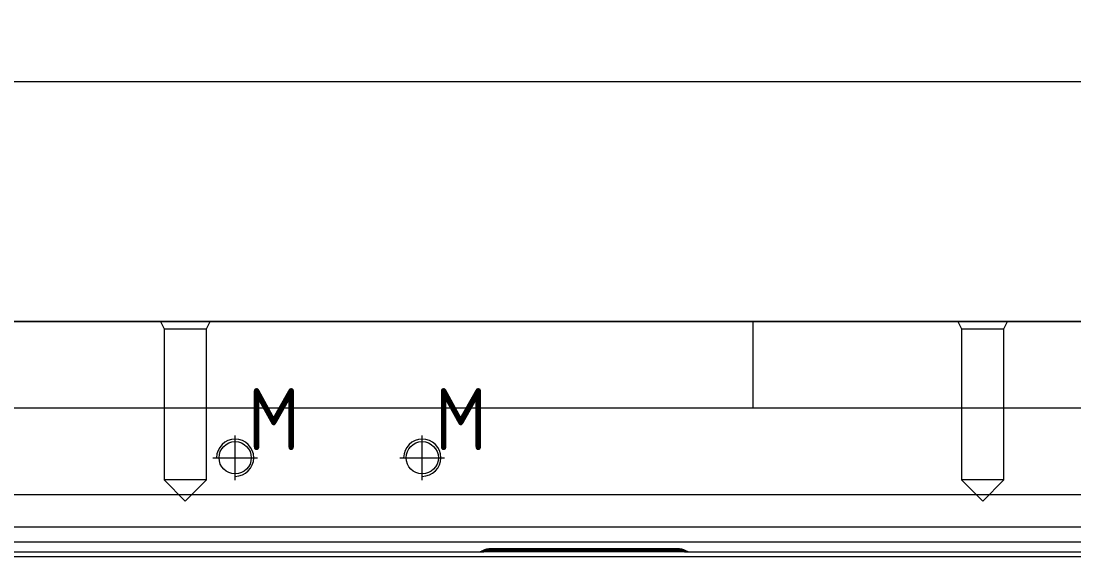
# Model space of a CAD drawing. Header units: millimetres. Extents: x 20884 to 21894, y 60571 to 61138.
# Drawn here: x 21119.2 to 21289.1, y 61011.2 to 61097.6 of the extents above; entities that cross this region are included whole.
import ezdxf

# ---------------------------------------------------------------- set-up
doc = ezdxf.new("R2010")
doc.units = ezdxf.units.MM
doc.linetypes.add('CENTER', pattern=[0])
doc.linetypes.add('DASHED', pattern=[0])
doc.layers.add('dim', color=4, linetype='Continuous')
doc.layers.add('PUNCH', color=2, linetype='Continuous')
doc.layers.add('dim_temp', color=161, linetype='Continuous', lineweight=9)
doc.styles.add('_PUG_ERP', font='txt')
doc.styles.add('gbenor', font='gbenor.shx', dxfattribs={"bigfont": 'gbcbig'})
doc.dimstyles.new('_PUG_ERP', dxfattribs={"dimtxt": 8, "dimasz": 1.5, "dimexe": 0.5, "dimexo": 0.5, "dimgap": 0.5, "dimtad": 1, "dimtxsty": '_PUG_ERP', "dimblk": 'CLOSEDBLANK', "dimcen": 0, "dimclrd": 4, "dimclre": 4, "dimclrt": 3, "dimazin": 3, "dimtfac": 1, "dimtmove": 0, "dimatfit": 3, "dimldrblk": 'CLOSEDBLANK', "dimlwd": 9, "dimlwe": 9})

# ---------------------------------------------------------------- blocks, each defined once
blk = doc.blocks.new('*D1266')
at = {"layer": 'Defpoints', "color": 0}
for p in [(21699.46, 61087.86), (20923.46, 61049.17), (21699.46, 61049.17)]:
    blk.add_point(p, dxfattribs=at)
at = {"layer": 'dim_temp', "color": 4, "lineweight": 9}
for p, q in [((20923.46, 61049.67), (20923.46, 61088.36)), ((20924.96, 61087.86), (21697.96, 61087.86)), ((21699.46, 61049.67), (21699.46, 61088.36))]:
    blk.add_line(p, q, dxfattribs=at)
at = {"layer": 'dim_temp', "color": 3, "lineweight": 18, "insert": (21311.46, 61092.36), "char_height": 8, "attachment_point": 5, "style": '_PUG_ERP'}
blk.add_mtext('776', dxfattribs=at)
blk = doc.blocks.new('_ClosedBlank')

msp = doc.modelspace()

# ---------------------------------------------------------------- linework, layer by layer
at = {"layer": 'dim', "color": 252, "lineweight": 18}
msp.add_lwpolyline([(21699.461, 61049.172), (21699.461, 61011.172), (20923.461, 61011.172), (20923.461, 61049.172)], close=True, dxfattribs=at)
at = {"layer": 'PUNCH', "color": 151, "linetype": 'Continuous', "lineweight": 18}
for p, q in [((21427.261, 61049.172), (20968.261, 61049.172)), ((20928.461, 61013.61), (21694.38, 61013.61)), ((20928.461, 61011.991), (21193.293, 61011.991)), ((21193.307, 61011.991), (21193.304, 61011.992)), ((21193.321, 61011.993), (21193.335, 61011.994)), ((21194.827, 61012.035), (21225.295, 61012.035)), ((21226.817, 61011.992), (21226.813, 61011.991)), ((21226.815, 61011.991), (21433.308, 61011.991))]:
    msp.add_line(p, q, dxfattribs=at)
at = {"layer": 'PUNCH', "color": 5, "linetype": 'DASHED', "lineweight": 13, "ltscale": 0.696889}
for p, q in [((21141.711, 61049.172), (21142.308, 61047.978)), ((21149.114, 61047.978), (21149.711, 61049.172)), ((21270.361, 61049.172), (21270.958, 61047.978)), ((21277.764, 61047.978), (21278.361, 61049.172)), ((21142.308, 61047.978), (21142.308, 61023.592)), ((21142.308, 61047.978), (21145.711, 61047.978)), ((21145.711, 61047.978), (21149.114, 61047.978)), ((21149.114, 61023.592), (21149.114, 61047.978)), ((21270.958, 61047.978), (21270.958, 61023.592)), ((21270.958, 61047.978), (21274.361, 61047.978)), ((21274.361, 61047.978), (21277.764, 61047.978)), ((21277.764, 61023.592), (21277.764, 61047.978)), ((21142.308, 61023.592), (21145.711, 61020.189)), ((21149.114, 61023.592), (21142.308, 61023.592)), ((21145.711, 61020.189), (21149.114, 61023.592)), ((21270.958, 61023.592), (21274.361, 61020.189)), ((21277.764, 61023.592), (21270.958, 61023.592)), ((21274.361, 61020.189), (21277.764, 61023.592))]:
    msp.add_line(p, q, dxfattribs=at)
at = {"layer": 'PUNCH', "color": 2, "linetype": 'DASHED', "lineweight": 13, "ltscale": 0.696889}
for p, q in [((21237.261, 61049.172), (21237.261, 61035.172)), ((21694.38, 61035.172), (20928.461, 61035.172)), ((21694.38, 61021.172), (20928.461, 61021.172))]:
    msp.add_line(p, q, dxfattribs=at)
at = {"layer": 'PUNCH', "color": 1, "linetype": 'CENTER', "lineweight": 18, "ltscale": 0.696889}
for p, q in [((21153.761, 61023.572), (21153.761, 61030.772)), ((21183.942, 61023.572), (21183.942, 61030.772)), ((21150.161, 61027.172), (21157.361, 61027.172)), ((21180.342, 61027.172), (21187.542, 61027.172))]:
    msp.add_line(p, q, dxfattribs=at)
at = {"layer": 'PUNCH', "color": 155, "linetype": 'DASHED', "lineweight": 13, "ltscale": 0.696889}
for p, q in [((21694.38, 61015.991), (20928.461, 61015.991)), ((21193.687, 61012.155), (21193.687, 61012.129)), ((21194.827, 61012.457), (21194.827, 61012.395)), ((21194.827, 61012.457), (21225.295, 61012.457)), ((21194.827, 61012.457), (21194.827, 61012.205)), ((21194.827, 61012.205), (21225.295, 61012.205)), ((21225.295, 61012.459), (21225.295, 61012.457)), ((21225.295, 61012.395), (21225.295, 61012.457)), ((21225.295, 61012.205), (21225.295, 61012.035)), ((21226.435, 61012.155), (21226.435, 61012.157)), ((21226.435, 61012.129), (21226.435, 61012.155))]:
    msp.add_line(p, q, dxfattribs=at)
at = {"layer": 'PUNCH', "color": 151, "linetype": 'DASHED', "lineweight": 13, "ltscale": 0.696889}
for p, q in [((21225.295, 61012.459), (21194.827, 61012.459)), ((21225.295, 61012.395), (21194.827, 61012.395)), ((21226.435, 61012.157), (21226.435, 61012.157)), ((21226.791, 61011.994), (21226.791, 61011.994))]:
    msp.add_line(p, q, dxfattribs=at)
at = {"layer": 'PUNCH', "color": 155, "linetype": 'Continuous', "lineweight": 18}
for q in [(21194.827, 61012.036), (21225.295, 61012.035)]:
    msp.add_line((21225.295, 61012.036), q, dxfattribs=at)
for points in [[(20928.461, 61011.997), (21193.306, 61011.997)], [(21194.827, 61012.036), (21194.792, 61012.036), (21194.756, 61012.036), (21194.721, 61012.036), (21194.686, 61012.036), (21194.65, 61012.036), (21194.615, 61012.036), (21194.58, 61012.036), (21194.545, 61012.035), (21194.509, 61012.035), (21194.474, 61012.035), (21194.439, 61012.034), (21194.405, 61012.034), (21194.37, 61012.034), (21194.335, 61012.033), (21194.301, 61012.033), (21194.267, 61012.032), (21194.232, 61012.032), (21194.199, 61012.031), (21194.165, 61012.031), (21194.131, 61012.03), (21194.098, 61012.029), (21194.065, 61012.029), (21194.033, 61012.028), (21194, 61012.027), (21193.968, 61012.026), (21193.936, 61012.026), (21193.905, 61012.025), (21193.874, 61012.024), (21193.843, 61012.023), (21193.813, 61012.022), (21193.783, 61012.021), (21193.753, 61012.02), (21193.724, 61012.019), (21193.695, 61012.018), (21193.667, 61012.017), (21193.639, 61012.016), (21193.612, 61012.015), (21193.585, 61012.013), (21193.558, 61012.012), (21193.533, 61012.011), (21193.507, 61012.01), (21193.482, 61012.008), (21193.458, 61012.007), (21193.435, 61012.006), (21193.412, 61012.004), (21193.389, 61012.003), (21193.367, 61012.001), (21193.346, 61012), (21193.326, 61011.998), (21193.306, 61011.997)], [(21226.816, 61011.997), (21226.797, 61011.998), (21226.776, 61012), (21226.755, 61012.001), (21226.734, 61012.003), (21226.712, 61012.004), (21226.689, 61012.006), (21226.665, 61012.007), (21226.641, 61012.008), (21226.616, 61012.01), (21226.59, 61012.011), (21226.564, 61012.012), (21226.537, 61012.013), (21226.51, 61012.015), (21226.483, 61012.016), (21226.455, 61012.017), (21226.427, 61012.018), (21226.398, 61012.019), (21226.369, 61012.02), (21226.339, 61012.021), (21226.309, 61012.022), (21226.279, 61012.023), (21226.248, 61012.024), (21226.217, 61012.025), (21226.185, 61012.026), (21226.153, 61012.026), (21226.121, 61012.027), (21226.088, 61012.028), (21226.056, 61012.029), (21226.023, 61012.029), (21225.99, 61012.03), (21225.956, 61012.031), (21225.923, 61012.031), (21225.889, 61012.032), (21225.855, 61012.032), (21225.821, 61012.033), (21225.787, 61012.033), (21225.753, 61012.034), (21225.718, 61012.034), (21225.684, 61012.034), (21225.649, 61012.035), (21225.614, 61012.035), (21225.578, 61012.035), (21225.543, 61012.036), (21225.508, 61012.036), (21225.473, 61012.036), (21225.437, 61012.036), (21225.402, 61012.036), (21225.366, 61012.036), (21225.331, 61012.036), (21225.295, 61012.036)], [(21226.816, 61011.997), (21433.306, 61011.997)]]:
    msp.add_lwpolyline(points, dxfattribs=at)
at = {"layer": 'PUNCH', "color": 151, "linetype": 'Continuous', "lineweight": 18}
for points in [[(21193.305, 61011.992), (21193.305, 61011.992), (21193.305, 61011.992), (21193.305, 61011.992), (21193.305, 61011.992), (21193.305, 61011.992), (21193.305, 61011.992), (21193.304, 61011.992), (21193.304, 61011.992), (21193.304, 61011.992), (21193.304, 61011.992), (21193.304, 61011.992), (21193.304, 61011.992), (21193.304, 61011.992), (21193.304, 61011.992), (21193.304, 61011.992), (21193.304, 61011.992), (21193.304, 61011.993), (21193.304, 61011.993), (21193.303, 61011.993), (21193.303, 61011.993), (21193.303, 61011.993), (21193.303, 61011.993), (21193.303, 61011.993), (21193.303, 61011.993), (21193.303, 61011.993), (21193.303, 61011.993), (21193.303, 61011.994), (21193.303, 61011.994), (21193.304, 61011.994), (21193.304, 61011.994), (21193.304, 61011.994), (21193.304, 61011.994), (21193.304, 61011.994), (21193.304, 61011.994), (21193.304, 61011.994), (21193.304, 61011.995), (21193.304, 61011.995), (21193.304, 61011.995), (21193.304, 61011.995), (21193.304, 61011.995), (21193.304, 61011.995), (21193.305, 61011.995), (21193.305, 61011.996), (21193.305, 61011.996), (21193.305, 61011.996), (21193.305, 61011.996), (21193.305, 61011.996), (21193.306, 61011.996), (21193.306, 61011.997), (21193.306, 61011.997)], [(21193.331, 61011.994), (21193.33, 61011.994), (21193.33, 61011.994), (21193.329, 61011.994), (21193.329, 61011.994), (21193.328, 61011.994), (21193.328, 61011.993), (21193.327, 61011.993), (21193.326, 61011.993), (21193.326, 61011.993), (21193.325, 61011.993), (21193.325, 61011.993), (21193.324, 61011.993), (21193.324, 61011.993), (21193.323, 61011.993), (21193.323, 61011.993), (21193.322, 61011.993), (21193.321, 61011.993), (21193.321, 61011.993), (21193.32, 61011.993), (21193.32, 61011.993), (21193.319, 61011.993), (21193.319, 61011.993), (21193.318, 61011.993), (21193.318, 61011.993), (21193.317, 61011.993), (21193.316, 61011.992), (21193.316, 61011.992), (21193.315, 61011.992), (21193.315, 61011.992), (21193.314, 61011.992), (21193.314, 61011.992), (21193.313, 61011.992), (21193.312, 61011.992), (21193.312, 61011.992), (21193.311, 61011.992), (21193.311, 61011.992), (21193.31, 61011.992), (21193.31, 61011.992), (21193.309, 61011.992), (21193.309, 61011.992), (21193.308, 61011.992), (21193.307, 61011.992), (21193.307, 61011.992), (21193.306, 61011.992), (21193.306, 61011.992), (21193.305, 61011.992), (21193.305, 61011.992), (21193.304, 61011.992), (21193.304, 61011.991), (21193.303, 61011.991)], [(21193.331, 61011.994), (21193.343, 61011.995), (21193.356, 61011.996), (21193.371, 61011.997), (21193.387, 61011.999), (21193.405, 61012), (21193.424, 61012.002), (21193.444, 61012.003), (21193.464, 61012.004), (21193.486, 61012.006), (21193.509, 61012.007), (21193.533, 61012.008), (21193.558, 61012.01), (21193.583, 61012.011), (21193.609, 61012.012), (21193.636, 61012.013), (21193.664, 61012.015), (21193.692, 61012.016), (21193.721, 61012.017), (21193.75, 61012.018), (21193.78, 61012.019), (21193.811, 61012.02), (21193.842, 61012.021), (21193.873, 61012.022), (21193.905, 61012.023), (21193.938, 61012.024), (21193.97, 61012.025), (21194.004, 61012.026), (21194.037, 61012.026), (21194.071, 61012.027), (21194.105, 61012.028), (21194.139, 61012.029), (21194.174, 61012.029), (21194.209, 61012.03), (21194.244, 61012.03), (21194.28, 61012.031), (21194.315, 61012.031), (21194.351, 61012.032), (21194.387, 61012.032), (21194.423, 61012.033), (21194.459, 61012.033), (21194.496, 61012.034), (21194.532, 61012.034), (21194.569, 61012.034), (21194.606, 61012.034), (21194.642, 61012.035), (21194.679, 61012.035), (21194.716, 61012.035), (21194.753, 61012.035), (21194.79, 61012.035), (21194.827, 61012.035)], [(21225.295, 61012.035), (21225.332, 61012.035), (21225.369, 61012.035), (21225.406, 61012.035), (21225.443, 61012.035), (21225.48, 61012.035), (21225.517, 61012.034), (21225.554, 61012.034), (21225.59, 61012.034), (21225.627, 61012.034), (21225.663, 61012.033), (21225.7, 61012.033), (21225.736, 61012.032), (21225.772, 61012.032), (21225.807, 61012.032), (21225.843, 61012.031), (21225.879, 61012.03), (21225.914, 61012.03), (21225.949, 61012.029), (21225.983, 61012.029), (21226.018, 61012.028), (21226.052, 61012.027), (21226.086, 61012.026), (21226.119, 61012.026), (21226.152, 61012.025), (21226.185, 61012.024), (21226.217, 61012.023), (21226.249, 61012.022), (21226.281, 61012.021), (21226.312, 61012.02), (21226.342, 61012.019), (21226.372, 61012.018), (21226.401, 61012.017), (21226.43, 61012.016), (21226.458, 61012.015), (21226.486, 61012.013), (21226.513, 61012.012), (21226.539, 61012.011), (21226.564, 61012.01), (21226.589, 61012.008), (21226.613, 61012.007), (21226.636, 61012.006), (21226.658, 61012.004), (21226.679, 61012.003), (21226.698, 61012.002), (21226.717, 61012), (21226.735, 61011.999), (21226.751, 61011.997), (21226.766, 61011.996), (21226.779, 61011.995), (21226.791, 61011.994)], [(21226.791, 61011.994), (21226.792, 61011.994), (21226.792, 61011.994), (21226.793, 61011.994), (21226.793, 61011.994), (21226.793, 61011.993), (21226.794, 61011.993), (21226.794, 61011.993), (21226.795, 61011.993), (21226.795, 61011.993), (21226.796, 61011.993), (21226.796, 61011.993), (21226.797, 61011.993), (21226.797, 61011.993), (21226.798, 61011.993), (21226.798, 61011.993), (21226.798, 61011.993), (21226.799, 61011.993), (21226.799, 61011.993), (21226.8, 61011.993), (21226.8, 61011.993), (21226.801, 61011.993), (21226.801, 61011.993), (21226.802, 61011.993), (21226.802, 61011.993), (21226.802, 61011.993), (21226.803, 61011.993), (21226.803, 61011.992), (21226.804, 61011.992), (21226.804, 61011.992), (21226.805, 61011.992), (21226.805, 61011.992), (21226.806, 61011.992), (21226.806, 61011.992), (21226.806, 61011.992), (21226.807, 61011.992), (21226.807, 61011.992), (21226.808, 61011.992), (21226.808, 61011.992), (21226.809, 61011.992), (21226.809, 61011.992), (21226.81, 61011.992), (21226.81, 61011.992), (21226.81, 61011.992), (21226.811, 61011.992), (21226.811, 61011.992), (21226.812, 61011.992), (21226.812, 61011.992), (21226.813, 61011.992), (21226.813, 61011.991), (21226.813, 61011.991)], [(21226.816, 61011.997), (21226.817, 61011.997), (21226.817, 61011.996), (21226.817, 61011.996), (21226.817, 61011.996), (21226.817, 61011.996), (21226.817, 61011.996), (21226.817, 61011.996), (21226.818, 61011.995), (21226.818, 61011.995), (21226.818, 61011.995), (21226.818, 61011.995), (21226.818, 61011.995), (21226.818, 61011.995), (21226.818, 61011.995), (21226.818, 61011.994), (21226.818, 61011.994), (21226.819, 61011.994), (21226.819, 61011.994), (21226.819, 61011.994), (21226.819, 61011.994), (21226.819, 61011.994), (21226.819, 61011.994), (21226.819, 61011.993), (21226.819, 61011.993), (21226.819, 61011.993), (21226.819, 61011.993), (21226.819, 61011.993), (21226.819, 61011.993), (21226.819, 61011.993), (21226.819, 61011.993), (21226.819, 61011.993), (21226.819, 61011.993), (21226.819, 61011.992), (21226.819, 61011.992), (21226.819, 61011.992), (21226.818, 61011.992), (21226.818, 61011.992), (21226.818, 61011.992), (21226.818, 61011.992), (21226.818, 61011.992), (21226.818, 61011.992), (21226.818, 61011.992), (21226.818, 61011.992), (21226.818, 61011.992), (21226.818, 61011.992), (21226.817, 61011.992), (21226.817, 61011.992), (21226.817, 61011.992), (21226.817, 61011.992), (21226.817, 61011.992)]]:
    msp.add_lwpolyline(points, dxfattribs=at)
at = {"layer": 'PUNCH', "color": 151, "linetype": 'DASHED', "lineweight": 13, "ltscale": 0.696889}
for points in [[(21193.329, 61012.007), (21193.328, 61012.007), (21193.328, 61012.006), (21193.328, 61012.005), (21193.327, 61012.005), (21193.327, 61012.004), (21193.327, 61012.004), (21193.326, 61012.003), (21193.326, 61012.003), (21193.325, 61012.002), (21193.325, 61012.002), (21193.325, 61012.001), (21193.324, 61012.001), (21193.324, 61012), (21193.324, 61012), (21193.323, 61011.999), (21193.323, 61011.999), (21193.322, 61011.998), (21193.322, 61011.998), (21193.321, 61011.998), (21193.321, 61011.997), (21193.321, 61011.997), (21193.32, 61011.997), (21193.32, 61011.996), (21193.319, 61011.996), (21193.319, 61011.995), (21193.319, 61011.995), (21193.318, 61011.995), (21193.318, 61011.995), (21193.317, 61011.994), (21193.317, 61011.994), (21193.316, 61011.994), (21193.316, 61011.994), (21193.315, 61011.993), (21193.315, 61011.993), (21193.315, 61011.993), (21193.314, 61011.993), (21193.314, 61011.993), (21193.313, 61011.992), (21193.313, 61011.992), (21193.312, 61011.992), (21193.312, 61011.992), (21193.311, 61011.992), (21193.311, 61011.992), (21193.31, 61011.992), (21193.31, 61011.992), (21193.309, 61011.991), (21193.309, 61011.991), (21193.308, 61011.991), (21193.308, 61011.991), (21193.307, 61011.991)], [(21193.331, 61012.008), (21193.338, 61012.01), (21193.346, 61012.011), (21193.354, 61012.013), (21193.362, 61012.015), (21193.37, 61012.017), (21193.377, 61012.019), (21193.385, 61012.021), (21193.393, 61012.023), (21193.401, 61012.025), (21193.408, 61012.027), (21193.416, 61012.029), (21193.424, 61012.032), (21193.432, 61012.034), (21193.439, 61012.036), (21193.447, 61012.038), (21193.455, 61012.04), (21193.462, 61012.043), (21193.47, 61012.045), (21193.478, 61012.047), (21193.485, 61012.05), (21193.493, 61012.052), (21193.501, 61012.055), (21193.508, 61012.057), (21193.516, 61012.06), (21193.523, 61012.062), (21193.531, 61012.065), (21193.539, 61012.067), (21193.546, 61012.07), (21193.554, 61012.073), (21193.561, 61012.075), (21193.569, 61012.078), (21193.576, 61012.081), (21193.584, 61012.084), (21193.591, 61012.086), (21193.599, 61012.089), (21193.606, 61012.092), (21193.614, 61012.095), (21193.621, 61012.098), (21193.628, 61012.101), (21193.636, 61012.104), (21193.643, 61012.107), (21193.651, 61012.11), (21193.658, 61012.113), (21193.665, 61012.116), (21193.673, 61012.119), (21193.68, 61012.122), (21193.687, 61012.126), (21193.695, 61012.129), (21193.702, 61012.132), (21193.709, 61012.135)], [(21193.709, 61012.135), (21193.702, 61012.131), (21193.695, 61012.126), (21193.688, 61012.121), (21193.682, 61012.117), (21193.675, 61012.113), (21193.668, 61012.108), (21193.66, 61012.104), (21193.653, 61012.1), (21193.646, 61012.096), (21193.639, 61012.092), (21193.632, 61012.088), (21193.625, 61012.084), (21193.617, 61012.08), (21193.61, 61012.076), (21193.603, 61012.072), (21193.595, 61012.069), (21193.588, 61012.065), (21193.581, 61012.062), (21193.573, 61012.059), (21193.566, 61012.055), (21193.558, 61012.052), (21193.551, 61012.049), (21193.543, 61012.046), (21193.535, 61012.043), (21193.528, 61012.04), (21193.52, 61012.037), (21193.512, 61012.035), (21193.505, 61012.032), (21193.497, 61012.029), (21193.489, 61012.027), (21193.482, 61012.024), (21193.474, 61012.022), (21193.466, 61012.02), (21193.458, 61012.018), (21193.45, 61012.015), (21193.442, 61012.013), (21193.435, 61012.012), (21193.427, 61012.01), (21193.419, 61012.008), (21193.411, 61012.006), (21193.403, 61012.005), (21193.395, 61012.003), (21193.387, 61012.002), (21193.379, 61012), (21193.371, 61011.999), (21193.363, 61011.998), (21193.355, 61011.997), (21193.347, 61011.996), (21193.339, 61011.995), (21193.331, 61011.994)], [(21193.332, 61012.007), (21193.332, 61012.007), (21193.332, 61012.008), (21193.332, 61012.008), (21193.333, 61012.008), (21193.333, 61012.008), (21193.333, 61012.008), (21193.333, 61012.009), (21193.334, 61012.009), (21193.334, 61012.009), (21193.334, 61012.009), (21193.334, 61012.009), (21193.335, 61012.01), (21193.335, 61012.01), (21193.335, 61012.01), (21193.336, 61012.01), (21193.336, 61012.011), (21193.337, 61012.011), (21193.337, 61012.011), (21193.337, 61012.011), (21193.338, 61012.011), (21193.338, 61012.012), (21193.339, 61012.012), (21193.339, 61012.012), (21193.34, 61012.012), (21193.34, 61012.012), (21193.341, 61012.013), (21193.341, 61012.013), (21193.342, 61012.013), (21193.343, 61012.013), (21193.343, 61012.014), (21193.344, 61012.014), (21193.344, 61012.014), (21193.345, 61012.014), (21193.346, 61012.014), (21193.346, 61012.015), (21193.347, 61012.015), (21193.348, 61012.015), (21193.348, 61012.015), (21193.349, 61012.016), (21193.35, 61012.016), (21193.35, 61012.016), (21193.351, 61012.016), (21193.352, 61012.016), (21193.353, 61012.017), (21193.353, 61012.017), (21193.354, 61012.017), (21193.355, 61012.017), (21193.356, 61012.018), (21193.357, 61012.018), (21193.357, 61012.018)], [(21193.392, 61012.028), (21193.391, 61012.028), (21193.39, 61012.028), (21193.389, 61012.028), (21193.389, 61012.027), (21193.388, 61012.027), (21193.387, 61012.027), (21193.387, 61012.027), (21193.386, 61012.027), (21193.385, 61012.026), (21193.385, 61012.026), (21193.384, 61012.026), (21193.383, 61012.026), (21193.383, 61012.026), (21193.382, 61012.025), (21193.381, 61012.025), (21193.381, 61012.025), (21193.38, 61012.025), (21193.379, 61012.025), (21193.379, 61012.024), (21193.378, 61012.024), (21193.377, 61012.024), (21193.377, 61012.024), (21193.376, 61012.024), (21193.375, 61012.023), (21193.374, 61012.023), (21193.374, 61012.023), (21193.373, 61012.023), (21193.372, 61012.022), (21193.372, 61012.022), (21193.371, 61012.022), (21193.37, 61012.022), (21193.37, 61012.022), (21193.369, 61012.021), (21193.368, 61012.021), (21193.368, 61012.021), (21193.367, 61012.021), (21193.366, 61012.021), (21193.366, 61012.02), (21193.365, 61012.02), (21193.364, 61012.02), (21193.364, 61012.02), (21193.363, 61012.02), (21193.362, 61012.019), (21193.361, 61012.019), (21193.361, 61012.019), (21193.36, 61012.019), (21193.359, 61012.019), (21193.359, 61012.018), (21193.358, 61012.018), (21193.357, 61012.018)], [(21193.688, 61012.157), (21193.683, 61012.155), (21193.679, 61012.152), (21193.674, 61012.15), (21193.67, 61012.147), (21193.665, 61012.145), (21193.661, 61012.142), (21193.656, 61012.14), (21193.652, 61012.137), (21193.647, 61012.135), (21193.642, 61012.132), (21193.638, 61012.13), (21193.633, 61012.128), (21193.629, 61012.125), (21193.624, 61012.123), (21193.62, 61012.121), (21193.615, 61012.118), (21193.61, 61012.116), (21193.606, 61012.114), (21193.601, 61012.112), (21193.597, 61012.109), (21193.592, 61012.107), (21193.587, 61012.105), (21193.583, 61012.103), (21193.578, 61012.1), (21193.573, 61012.098), (21193.569, 61012.096), (21193.564, 61012.094), (21193.559, 61012.092), (21193.554, 61012.09), (21193.55, 61012.088), (21193.545, 61012.086), (21193.54, 61012.084), (21193.536, 61012.082), (21193.531, 61012.08), (21193.526, 61012.078), (21193.521, 61012.076), (21193.517, 61012.074), (21193.512, 61012.072), (21193.507, 61012.07), (21193.502, 61012.068), (21193.498, 61012.066), (21193.493, 61012.064), (21193.488, 61012.062), (21193.483, 61012.06), (21193.478, 61012.058), (21193.474, 61012.057), (21193.469, 61012.055), (21193.464, 61012.053), (21193.459, 61012.051), (21193.454, 61012.049)], [(21193.687, 61012.129), (21193.701, 61012.136), (21193.715, 61012.142), (21193.73, 61012.149), (21193.745, 61012.156), (21193.761, 61012.163), (21193.776, 61012.17), (21193.793, 61012.177), (21193.809, 61012.184), (21193.826, 61012.192), (21193.844, 61012.199), (21193.862, 61012.206), (21193.88, 61012.213), (21193.898, 61012.22), (21193.918, 61012.228), (21193.937, 61012.235), (21193.957, 61012.242), (21193.978, 61012.25), (21193.998, 61012.257), (21194.019, 61012.264), (21194.041, 61012.271), (21194.063, 61012.278), (21194.085, 61012.284), (21194.107, 61012.291), (21194.13, 61012.298), (21194.153, 61012.304), (21194.177, 61012.311), (21194.201, 61012.317), (21194.225, 61012.323), (21194.25, 61012.329), (21194.275, 61012.334), (21194.301, 61012.34), (21194.327, 61012.345), (21194.353, 61012.35), (21194.379, 61012.355), (21194.406, 61012.36), (21194.433, 61012.364), (21194.46, 61012.368), (21194.487, 61012.372), (21194.514, 61012.376), (21194.542, 61012.379), (21194.57, 61012.382), (21194.598, 61012.384), (21194.626, 61012.387), (21194.654, 61012.389), (21194.682, 61012.391), (21194.711, 61012.392), (21194.74, 61012.393), (21194.769, 61012.394), (21194.798, 61012.395), (21194.827, 61012.395)], [(21194.827, 61012.459), (21194.803, 61012.459), (21194.78, 61012.459), (21194.756, 61012.458), (21194.732, 61012.457), (21194.708, 61012.456), (21194.684, 61012.455), (21194.661, 61012.453), (21194.637, 61012.451), (21194.613, 61012.449), (21194.589, 61012.447), (21194.566, 61012.444), (21194.542, 61012.441), (21194.518, 61012.438), (21194.495, 61012.435), (21194.471, 61012.431), (21194.448, 61012.428), (21194.424, 61012.424), (21194.401, 61012.419), (21194.377, 61012.415), (21194.354, 61012.41), (21194.331, 61012.405), (21194.307, 61012.4), (21194.284, 61012.394), (21194.261, 61012.388), (21194.238, 61012.382), (21194.215, 61012.376), (21194.192, 61012.37), (21194.169, 61012.363), (21194.146, 61012.356), (21194.123, 61012.349), (21194.101, 61012.341), (21194.078, 61012.334), (21194.056, 61012.326), (21194.033, 61012.318), (21194.011, 61012.31), (21193.989, 61012.301), (21193.967, 61012.292), (21193.945, 61012.283), (21193.923, 61012.274), (21193.901, 61012.264), (21193.879, 61012.255), (21193.857, 61012.245), (21193.836, 61012.235), (21193.814, 61012.224), (21193.793, 61012.214), (21193.772, 61012.203), (21193.75, 61012.192), (21193.729, 61012.18), (21193.709, 61012.169), (21193.688, 61012.157)], [(21226.435, 61012.157), (21226.414, 61012.169), (21226.393, 61012.18), (21226.372, 61012.192), (21226.351, 61012.203), (21226.33, 61012.214), (21226.308, 61012.224), (21226.287, 61012.235), (21226.265, 61012.245), (21226.244, 61012.255), (21226.222, 61012.264), (21226.2, 61012.274), (21226.178, 61012.283), (21226.156, 61012.292), (21226.134, 61012.301), (21226.111, 61012.31), (21226.089, 61012.318), (21226.067, 61012.326), (21226.044, 61012.334), (21226.022, 61012.342), (21225.999, 61012.349), (21225.976, 61012.356), (21225.953, 61012.363), (21225.931, 61012.37), (21225.908, 61012.376), (21225.885, 61012.382), (21225.861, 61012.388), (21225.838, 61012.394), (21225.815, 61012.4), (21225.792, 61012.405), (21225.769, 61012.41), (21225.745, 61012.415), (21225.722, 61012.419), (21225.698, 61012.424), (21225.675, 61012.428), (21225.651, 61012.431), (21225.628, 61012.435), (21225.604, 61012.438), (21225.58, 61012.441), (21225.557, 61012.444), (21225.533, 61012.447), (21225.509, 61012.449), (21225.486, 61012.451), (21225.462, 61012.453), (21225.438, 61012.455), (21225.414, 61012.456), (21225.39, 61012.457), (21225.367, 61012.458), (21225.343, 61012.459), (21225.319, 61012.459), (21225.295, 61012.459)], [(21225.295, 61012.395), (21225.324, 61012.395), (21225.353, 61012.394), (21225.382, 61012.393), (21225.41, 61012.392), (21225.439, 61012.391), (21225.467, 61012.389), (21225.495, 61012.387), (21225.523, 61012.385), (21225.551, 61012.382), (21225.579, 61012.379), (21225.607, 61012.376), (21225.634, 61012.372), (21225.661, 61012.368), (21225.689, 61012.364), (21225.716, 61012.36), (21225.742, 61012.355), (21225.769, 61012.35), (21225.795, 61012.345), (21225.821, 61012.34), (21225.846, 61012.335), (21225.871, 61012.329), (21225.896, 61012.323), (21225.92, 61012.317), (21225.944, 61012.311), (21225.968, 61012.305), (21225.991, 61012.298), (21226.014, 61012.291), (21226.037, 61012.285), (21226.059, 61012.278), (21226.081, 61012.271), (21226.103, 61012.264), (21226.124, 61012.257), (21226.144, 61012.25), (21226.165, 61012.242), (21226.185, 61012.235), (21226.204, 61012.228), (21226.223, 61012.221), (21226.242, 61012.213), (21226.26, 61012.206), (21226.278, 61012.199), (21226.295, 61012.192), (21226.312, 61012.185), (21226.329, 61012.177), (21226.345, 61012.17), (21226.361, 61012.163), (21226.377, 61012.156), (21226.392, 61012.149), (21226.407, 61012.142), (21226.421, 61012.136), (21226.435, 61012.129)], [(21226.765, 61012.018), (21226.758, 61012.02), (21226.751, 61012.022), (21226.744, 61012.024), (21226.737, 61012.026), (21226.731, 61012.028), (21226.724, 61012.031), (21226.717, 61012.033), (21226.71, 61012.035), (21226.703, 61012.037), (21226.696, 61012.04), (21226.69, 61012.042), (21226.683, 61012.044), (21226.676, 61012.047), (21226.669, 61012.049), (21226.662, 61012.051), (21226.656, 61012.054), (21226.649, 61012.056), (21226.642, 61012.059), (21226.636, 61012.062), (21226.629, 61012.064), (21226.622, 61012.067), (21226.616, 61012.07), (21226.609, 61012.072), (21226.602, 61012.075), (21226.596, 61012.078), (21226.589, 61012.081), (21226.582, 61012.083), (21226.576, 61012.086), (21226.569, 61012.089), (21226.563, 61012.092), (21226.556, 61012.095), (21226.55, 61012.098), (21226.543, 61012.101), (21226.537, 61012.104), (21226.53, 61012.107), (21226.524, 61012.11), (21226.517, 61012.113), (21226.511, 61012.117), (21226.504, 61012.12), (21226.498, 61012.123), (21226.491, 61012.126), (21226.485, 61012.13), (21226.479, 61012.133), (21226.472, 61012.136), (21226.466, 61012.14), (21226.46, 61012.143), (21226.453, 61012.147), (21226.447, 61012.15), (21226.441, 61012.154), (21226.435, 61012.157)], [(21226.727, 61012.028), (21226.721, 61012.029), (21226.715, 61012.03), (21226.709, 61012.032), (21226.703, 61012.033), (21226.697, 61012.035), (21226.691, 61012.036), (21226.685, 61012.038), (21226.679, 61012.039), (21226.673, 61012.041), (21226.667, 61012.043), (21226.661, 61012.044), (21226.655, 61012.046), (21226.649, 61012.048), (21226.643, 61012.049), (21226.638, 61012.051), (21226.632, 61012.053), (21226.626, 61012.055), (21226.62, 61012.056), (21226.614, 61012.058), (21226.608, 61012.06), (21226.602, 61012.062), (21226.596, 61012.064), (21226.591, 61012.066), (21226.585, 61012.068), (21226.579, 61012.07), (21226.573, 61012.072), (21226.567, 61012.074), (21226.561, 61012.076), (21226.556, 61012.078), (21226.55, 61012.08), (21226.544, 61012.083), (21226.538, 61012.085), (21226.532, 61012.087), (21226.527, 61012.089), (21226.521, 61012.092), (21226.515, 61012.094), (21226.509, 61012.096), (21226.504, 61012.099), (21226.498, 61012.101), (21226.492, 61012.103), (21226.487, 61012.106), (21226.481, 61012.108), (21226.475, 61012.111), (21226.469, 61012.113), (21226.464, 61012.116), (21226.458, 61012.118), (21226.452, 61012.121), (21226.447, 61012.124), (21226.441, 61012.126), (21226.435, 61012.129)], [(21226.727, 61012.028), (21226.729, 61012.027), (21226.731, 61012.027), (21226.732, 61012.026), (21226.734, 61012.026), (21226.736, 61012.025), (21226.738, 61012.025), (21226.74, 61012.025), (21226.742, 61012.024), (21226.743, 61012.024), (21226.745, 61012.023), (21226.747, 61012.023), (21226.749, 61012.022), (21226.75, 61012.022), (21226.752, 61012.022), (21226.754, 61012.021), (21226.755, 61012.021), (21226.757, 61012.02), (21226.758, 61012.02), (21226.76, 61012.019), (21226.761, 61012.019), (21226.763, 61012.019), (21226.764, 61012.018), (21226.766, 61012.018), (21226.767, 61012.017), (21226.769, 61012.017), (21226.77, 61012.017), (21226.771, 61012.016), (21226.772, 61012.016), (21226.774, 61012.015), (21226.775, 61012.015), (21226.776, 61012.015), (21226.777, 61012.014), (21226.778, 61012.014), (21226.779, 61012.013), (21226.78, 61012.013), (21226.781, 61012.013), (21226.782, 61012.012), (21226.783, 61012.012), (21226.784, 61012.012), (21226.785, 61012.011), (21226.786, 61012.011), (21226.786, 61012.01), (21226.787, 61012.01), (21226.788, 61012.01), (21226.788, 61012.009), (21226.789, 61012.009), (21226.789, 61012.009), (21226.79, 61012.008), (21226.79, 61012.008), (21226.79, 61012.008)], [(21226.813, 61011.991), (21226.813, 61011.991), (21226.813, 61011.992), (21226.812, 61011.992), (21226.812, 61011.992), (21226.811, 61011.992), (21226.811, 61011.992), (21226.811, 61011.992), (21226.81, 61011.992), (21226.81, 61011.992), (21226.809, 61011.992), (21226.809, 61011.993), (21226.808, 61011.993), (21226.808, 61011.993), (21226.808, 61011.993), (21226.807, 61011.993), (21226.807, 61011.993), (21226.806, 61011.994), (21226.806, 61011.994), (21226.805, 61011.994), (21226.805, 61011.994), (21226.804, 61011.995), (21226.804, 61011.995), (21226.804, 61011.995), (21226.803, 61011.996), (21226.803, 61011.996), (21226.802, 61011.996), (21226.802, 61011.997), (21226.801, 61011.997), (21226.801, 61011.997), (21226.8, 61011.998), (21226.8, 61011.998), (21226.799, 61011.998), (21226.799, 61011.999), (21226.798, 61011.999), (21226.798, 61012), (21226.797, 61012), (21226.797, 61012.001), (21226.796, 61012.001), (21226.796, 61012.002), (21226.795, 61012.002), (21226.795, 61012.003), (21226.794, 61012.003), (21226.794, 61012.004), (21226.793, 61012.004), (21226.793, 61012.005), (21226.792, 61012.005), (21226.792, 61012.006), (21226.791, 61012.006), (21226.791, 61012.007), (21226.79, 61012.008)]]:
    msp.add_lwpolyline(points, dxfattribs=at)
at = {"layer": 'PUNCH', "color": 155, "linetype": 'DASHED', "lineweight": 13, "ltscale": 0.696889}
for points in [[(21193.687, 61012.155), (21193.708, 61012.167), (21193.729, 61012.178), (21193.75, 61012.19), (21193.771, 61012.201), (21193.792, 61012.211), (21193.814, 61012.222), (21193.835, 61012.232), (21193.857, 61012.243), (21193.878, 61012.253), (21193.9, 61012.262), (21193.922, 61012.272), (21193.944, 61012.281), (21193.966, 61012.29), (21193.989, 61012.299), (21194.011, 61012.308), (21194.033, 61012.316), (21194.056, 61012.324), (21194.078, 61012.332), (21194.101, 61012.34), (21194.124, 61012.347), (21194.147, 61012.354), (21194.169, 61012.361), (21194.192, 61012.368), (21194.215, 61012.374), (21194.238, 61012.381), (21194.262, 61012.387), (21194.285, 61012.392), (21194.308, 61012.398), (21194.331, 61012.403), (21194.355, 61012.408), (21194.378, 61012.413), (21194.401, 61012.417), (21194.425, 61012.422), (21194.448, 61012.426), (21194.472, 61012.43), (21194.495, 61012.433), (21194.519, 61012.436), (21194.542, 61012.439), (21194.566, 61012.442), (21194.589, 61012.445), (21194.613, 61012.447), (21194.637, 61012.449), (21194.66, 61012.451), (21194.684, 61012.453), (21194.708, 61012.454), (21194.732, 61012.455), (21194.756, 61012.456), (21194.779, 61012.457), (21194.803, 61012.457), (21194.827, 61012.457)], [(21193.709, 61012.135), (21193.723, 61012.137), (21193.737, 61012.139), (21193.751, 61012.141), (21193.766, 61012.143), (21193.782, 61012.145), (21193.798, 61012.147), (21193.815, 61012.149), (21193.833, 61012.151), (21193.851, 61012.153), (21193.869, 61012.155), (21193.888, 61012.157), (21193.908, 61012.159), (21193.928, 61012.161), (21193.949, 61012.163), (21193.97, 61012.165), (21193.991, 61012.167), (21194.013, 61012.169), (21194.035, 61012.171), (21194.057, 61012.173), (21194.08, 61012.175), (21194.103, 61012.177), (21194.126, 61012.178), (21194.149, 61012.18), (21194.173, 61012.182), (21194.197, 61012.184), (21194.221, 61012.185), (21194.245, 61012.187), (21194.269, 61012.189), (21194.294, 61012.19), (21194.319, 61012.192), (21194.343, 61012.193), (21194.368, 61012.194), (21194.393, 61012.195), (21194.418, 61012.197), (21194.443, 61012.198), (21194.468, 61012.199), (21194.494, 61012.199), (21194.519, 61012.2), (21194.544, 61012.201), (21194.57, 61012.202), (21194.595, 61012.202), (21194.621, 61012.203), (21194.646, 61012.203), (21194.672, 61012.204), (21194.698, 61012.204), (21194.723, 61012.204), (21194.749, 61012.204), (21194.775, 61012.205), (21194.801, 61012.205), (21194.827, 61012.205)], [(21194.827, 61012.205), (21194.827, 61012.198), (21194.827, 61012.191), (21194.827, 61012.184), (21194.827, 61012.177), (21194.827, 61012.171), (21194.827, 61012.165), (21194.827, 61012.158), (21194.827, 61012.152), (21194.827, 61012.146), (21194.827, 61012.141), (21194.827, 61012.135), (21194.827, 61012.129), (21194.827, 61012.124), (21194.827, 61012.119), (21194.827, 61012.114), (21194.827, 61012.109), (21194.827, 61012.104), (21194.827, 61012.099), (21194.827, 61012.095), (21194.827, 61012.09), (21194.827, 61012.086), (21194.827, 61012.082), (21194.827, 61012.078), (21194.827, 61012.075), (21194.827, 61012.071), (21194.827, 61012.068), (21194.827, 61012.064), (21194.827, 61012.061), (21194.827, 61012.059), (21194.827, 61012.056), (21194.827, 61012.053), (21194.827, 61012.051), (21194.827, 61012.049), (21194.827, 61012.047), (21194.827, 61012.045), (21194.827, 61012.043), (21194.827, 61012.041), (21194.827, 61012.04), (21194.827, 61012.039), (21194.827, 61012.038), (21194.827, 61012.037), (21194.827, 61012.036), (21194.827, 61012.036), (21194.827, 61012.035), (21194.827, 61012.035), (21194.827, 61012.035), (21194.827, 61012.035), (21194.827, 61012.035), (21194.827, 61012.036), (21194.827, 61012.036)], [(21225.295, 61012.457), (21225.319, 61012.457), (21225.343, 61012.457), (21225.367, 61012.456), (21225.391, 61012.455), (21225.415, 61012.454), (21225.438, 61012.453), (21225.462, 61012.451), (21225.486, 61012.449), (21225.51, 61012.447), (21225.533, 61012.445), (21225.557, 61012.442), (21225.581, 61012.439), (21225.604, 61012.436), (21225.628, 61012.433), (21225.651, 61012.429), (21225.675, 61012.426), (21225.698, 61012.422), (21225.722, 61012.417), (21225.745, 61012.413), (21225.768, 61012.408), (21225.792, 61012.403), (21225.815, 61012.398), (21225.838, 61012.392), (21225.862, 61012.386), (21225.885, 61012.38), (21225.908, 61012.374), (21225.931, 61012.368), (21225.954, 61012.361), (21225.977, 61012.354), (21226, 61012.347), (21226.022, 61012.339), (21226.045, 61012.332), (21226.067, 61012.324), (21226.09, 61012.316), (21226.112, 61012.307), (21226.134, 61012.299), (21226.156, 61012.29), (21226.178, 61012.281), (21226.2, 61012.272), (21226.222, 61012.262), (21226.244, 61012.253), (21226.266, 61012.243), (21226.287, 61012.233), (21226.309, 61012.222), (21226.33, 61012.212), (21226.351, 61012.201), (21226.372, 61012.19), (21226.394, 61012.178), (21226.415, 61012.167), (21226.435, 61012.155)], [(21225.295, 61012.205), (21225.321, 61012.205), (21225.347, 61012.205), (21225.373, 61012.204), (21225.399, 61012.204), (21225.424, 61012.204), (21225.45, 61012.203), (21225.476, 61012.203), (21225.501, 61012.202), (21225.527, 61012.202), (21225.552, 61012.201), (21225.578, 61012.2), (21225.603, 61012.2), (21225.628, 61012.199), (21225.654, 61012.198), (21225.679, 61012.197), (21225.704, 61012.196), (21225.729, 61012.195), (21225.754, 61012.193), (21225.779, 61012.192), (21225.803, 61012.191), (21225.828, 61012.189), (21225.853, 61012.188), (21225.877, 61012.186), (21225.901, 61012.185), (21225.925, 61012.183), (21225.949, 61012.182), (21225.972, 61012.18), (21225.996, 61012.178), (21226.019, 61012.177), (21226.042, 61012.175), (21226.064, 61012.173), (21226.086, 61012.171), (21226.108, 61012.169), (21226.13, 61012.167), (21226.151, 61012.165), (21226.172, 61012.163), (21226.192, 61012.161), (21226.212, 61012.159), (21226.232, 61012.157), (21226.251, 61012.155), (21226.27, 61012.153), (21226.288, 61012.151), (21226.306, 61012.149), (21226.323, 61012.147), (21226.34, 61012.145), (21226.356, 61012.143), (21226.371, 61012.141), (21226.386, 61012.139), (21226.4, 61012.137), (21226.413, 61012.135)], [(21226.413, 61012.135), (21226.42, 61012.132), (21226.427, 61012.128), (21226.435, 61012.125), (21226.442, 61012.122), (21226.449, 61012.119), (21226.457, 61012.116), (21226.464, 61012.113), (21226.471, 61012.11), (21226.479, 61012.107), (21226.486, 61012.104), (21226.494, 61012.101), (21226.501, 61012.098), (21226.508, 61012.095), (21226.516, 61012.092), (21226.523, 61012.089), (21226.531, 61012.087), (21226.538, 61012.084), (21226.546, 61012.081), (21226.553, 61012.078), (21226.56, 61012.076), (21226.568, 61012.073), (21226.575, 61012.07), (21226.583, 61012.068), (21226.591, 61012.065), (21226.598, 61012.062), (21226.606, 61012.06), (21226.613, 61012.057), (21226.621, 61012.055), (21226.628, 61012.052), (21226.636, 61012.05), (21226.644, 61012.048), (21226.651, 61012.045), (21226.659, 61012.043), (21226.666, 61012.041), (21226.674, 61012.038), (21226.682, 61012.036), (21226.689, 61012.034), (21226.697, 61012.032), (21226.705, 61012.029), (21226.713, 61012.027), (21226.72, 61012.025), (21226.728, 61012.023), (21226.736, 61012.021), (21226.743, 61012.019), (21226.751, 61012.017), (21226.759, 61012.015), (21226.767, 61012.013), (21226.775, 61012.011), (21226.782, 61012.009), (21226.79, 61012.008)], [(21226.435, 61012.155), (21226.441, 61012.152), (21226.447, 61012.149), (21226.452, 61012.146), (21226.458, 61012.142), (21226.463, 61012.139), (21226.469, 61012.136), (21226.475, 61012.133), (21226.48, 61012.13), (21226.486, 61012.127), (21226.492, 61012.124), (21226.497, 61012.122), (21226.503, 61012.119), (21226.509, 61012.116), (21226.514, 61012.113), (21226.52, 61012.11), (21226.526, 61012.107), (21226.532, 61012.105), (21226.537, 61012.102), (21226.543, 61012.099), (21226.549, 61012.097), (21226.555, 61012.094), (21226.56, 61012.091), (21226.566, 61012.089), (21226.572, 61012.086), (21226.578, 61012.083), (21226.584, 61012.081), (21226.59, 61012.078), (21226.595, 61012.076), (21226.601, 61012.074), (21226.607, 61012.071), (21226.613, 61012.069), (21226.619, 61012.066), (21226.625, 61012.064), (21226.631, 61012.062), (21226.637, 61012.059), (21226.643, 61012.057), (21226.648, 61012.055), (21226.654, 61012.053), (21226.66, 61012.05), (21226.666, 61012.048), (21226.672, 61012.046), (21226.678, 61012.044), (21226.684, 61012.042), (21226.69, 61012.04), (21226.696, 61012.038), (21226.702, 61012.036), (21226.708, 61012.034), (21226.715, 61012.032), (21226.721, 61012.03), (21226.727, 61012.028)]]:
    msp.add_lwpolyline(points, dxfattribs=at)
at = {"layer": 'PUNCH', "color": 30, "linetype": 'DASHED', "lineweight": 13, "ltscale": 0.696889}
for centre in [(21153.761, 61027.172), (21183.942, 61027.172)]:
    msp.add_circle(centre, 2.603, dxfattribs=at)
at = {"layer": 'PUNCH', "color": 30, "linetype": 'DASHED', "lineweight": 18, "ltscale": 0.696889}
for centre in [(21153.761, 61027.172), (21183.942, 61027.172)]:
    msp.add_arc(centre, 3, 270, 180, dxfattribs=at)
at = {"layer": 'PUNCH', "color": 155, "linetype": 'DASHED', "lineweight": 13, "ltscale": 0.696889}
for centre, major_axis, ratio, start_param, end_param in [((21192.943, 61013.456), (-1.5, 0), 0.99863, 1.877257, 2.0895837), ((21194.431, 61010.854), (-0.743, 1.303), 0.02595, 6.0818583, 6.3286659), ((21225.692, 61010.854), (0.743, 1.303), 0.02595, 0.0001261, 0.2013267), ((21226.894, 61012.988), (-0.102, -0.995), 0.890288, 5.8287439, 6.2830734)]:
    msp.add_ellipse(centre, major_axis=major_axis, ratio=ratio, start_param=start_param, end_param=end_param, dxfattribs=at)
at = {"layer": 'PUNCH', "color": 155, "linetype": 'Continuous', "lineweight": 18}
msp.add_ellipse((21226.894, 61012.988), major_axis=(-0.102, -0.995), ratio=0.890288, start_param=0.0002348, end_param=0.0287268, dxfattribs=at)

# ---------------------------------------------------------------- texts
at = {"layer": 'dim', "color": 4, "lineweight": 18, "style": 'gbenor'}
for p in [(21155.846, 61028.407), (21186.027, 61028.407)]:
    msp.add_text('M', height=10, dxfattribs=at).set_placement(p)

# ---------------------------------------------------------------- dimensions: what is measured, and where the dimension line sits
at = {"layer": 'dim_temp', "lineweight": 18}
dim = msp.add_linear_dim(base=(21699.461, 61087.862), p1=(20923.461, 61049.172), p2=(21699.461, 61049.172), dimstyle='_PUG_ERP', dxfattribs=at)
dim.commit()
dim.dimension.update_dxf_attribs({"geometry": '*D1266', "text_midpoint": (21311.461, 61092.362)})

doc.saveas('drawing.dxf')
